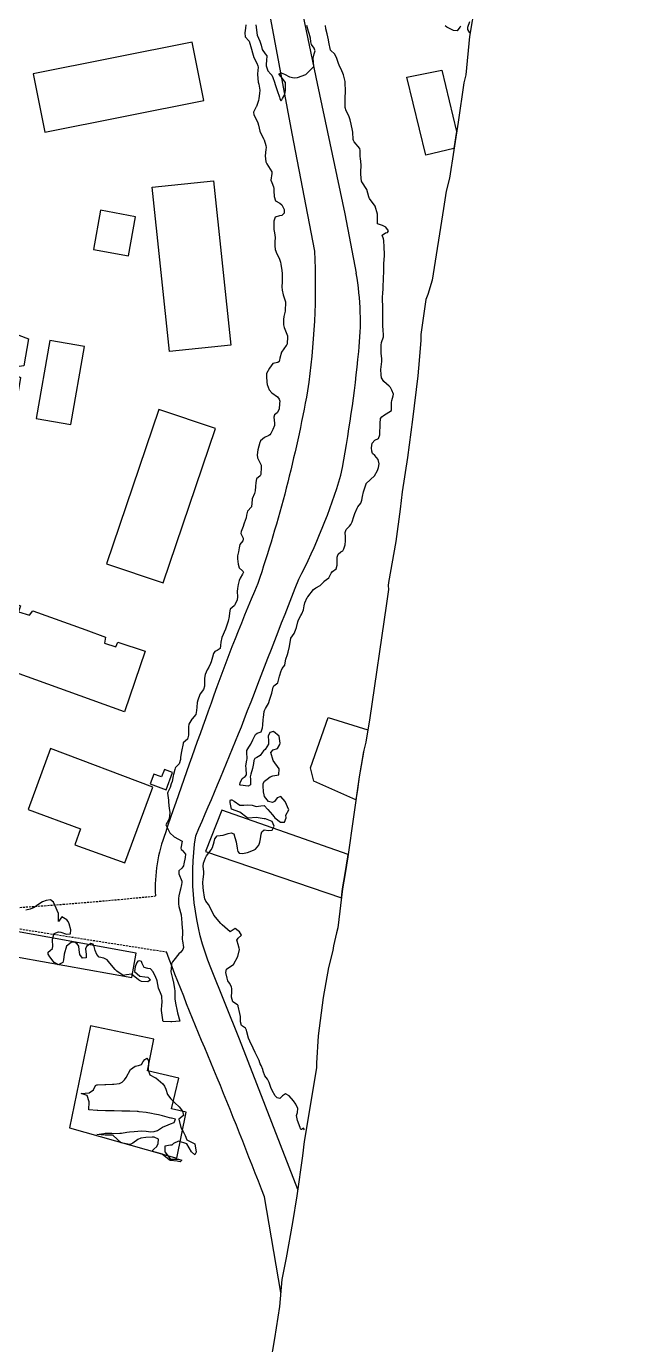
# Model space of a CAD drawing. Header units: metres. Extents: x 292545 to 299085, y 7450245 to 7463078.
# Drawn here: x 296273.4 to 296422.9, y 7457004.8 to 7457327.4 of the extents above; entities that cross this region are included whole.
import ezdxf

# ---------------------------------------------------------------- set-up
doc = ezdxf.new("R2010")
doc.units = ezdxf.units.M
doc.linetypes.add('DASHED', pattern=[0.75, 0.5, -0.25])
for name, color, linetype in [('Area', 45, 'Continuous'), ('Curvas de Nivel 1m', 11, 'Continuous'), ('Edificações', 30, 'Continuous'), ('Vias Primárias', 230, 'Continuous'), ('Vias Secundárias', 230, 'DASHED')]:
    doc.layers.add(name, color=color, linetype=linetype)

msp = doc.modelspace()

# ---------------------------------------------------------------- linework, layer by layer
at = {"layer": 'Area'}
msp.add_polyline3d([(296383.17, 7457333.02, 670.06), (296381.79, 7457324.89, 669.22), (296380.88, 7457315.5, 672.18), (296380.36, 7457313.59, 672.18), (296378.99, 7457303.95, 671.92), (296376.86, 7457290.23, 668.21), (296376.03, 7457287.03, 668.14), (296375.4, 7457282.84, 668.12), (296372.64, 7457265.27, 668.1), (296371.57, 7457261.79, 668.18), (296371.13, 7457260.52, 668.24), (296369.89, 7457251.97, 668.18), (296369.85, 7457250.62, 668.23), (296369.49, 7457245.63, 668.26), (296369.17, 7457241.86, 668.23), (296367.84, 7457231.18, 668.14), (296366.61, 7457221.91, 668.21), (296365.3, 7457213.49, 668.22), (296364.85, 7457209.21, 668.27), (296363.76, 7457201.31, 668.28), (296361.95, 7457191.32, 668.33), (296361.9, 7457190.58, 668.28), (296361.95, 7457189.57, 668.29), (296361.45, 7457186.12, 668.33), (296357.27, 7457157.64, 668.36), (296356.87, 7457155.23, 692.43), (296356.4, 7457152.25, 693.34), (296355.94, 7457150.3, 693.93), (296355.87, 7457149.94, 694.24), (296354.8, 7457143.72, 692.99), (296351.99, 7457124.2, 671.09), (296351.37, 7457120.1, 670.83), (296350.73, 7457116.35, 670.55), (296349.54, 7457106.76, 668.3), (296349.23, 7457105.53, 668.48), (296348.5, 7457102.4, 668.33), (296348.36, 7457101.28, 668.22), (296347.31, 7457097.07, 668.42), (296345.98, 7457089.72, 668.26), (296345.48, 7457086.01, 668.33), (296344.77, 7457080.37, 668.35), (296344.35, 7457073.63, 674.64), (296344.35, 7457072.62, 675.08), (296343.55, 7457067.63, 668.79), (296341.36, 7457054.49, 667.92), (296340.91, 7457051.03, 667.83), (296339.53, 7457041.24, 667.63), (296338.44, 7457034.7, 667.53), (296336.92, 7457026, 667.5), (296335.85, 7457020.72, 667.47), (296335.32, 7457014.13, 675.11), (296334.1, 7457006.28, 673.92), (296332.98, 7457000.13, 678.49)], dxfattribs=at)
at = {"layer": 'Curvas de Nivel 1m', "flags": 128}
for points, elevation in [([(296381.84, 7457325.81), (296381.35, 7457326.65), (296381.33, 7457327.15), (296381.87, 7457328.54)], 669), ([(296327.03, 7457327.79), (296327.01, 7457326.96), (296326.78, 7457325.8), (296326.89, 7457324.86), (296327.8, 7457323.83), (296327.84, 7457323.78), (296327.85, 7457323.73), (296328.42, 7457321.77), (296328.66, 7457320.89), (296328.99, 7457319.77), (296329.74, 7457318.38), (296330.03, 7457317.76), (296330.07, 7457317.41), (296329.91, 7457315.76), (296329.9, 7457315.57), (296330.11, 7457313.76), (296330.23, 7457313.21), (296330.48, 7457311.75), (296330.43, 7457310.97), (296330.27, 7457309.75), (296330.15, 7457309.24), (296329.64, 7457307.76), (296329.63, 7457307.74), (296329.61, 7457307.68), (296328.95, 7457306.42), (296329.01, 7457305.77), (296329.58, 7457304.68), (296329.98, 7457303.76), (296330.13, 7457303.18), (296330.52, 7457301.75), (296331.41, 7457299.86), (296331.47, 7457299.74), (296331.52, 7457299.62), (296331.97, 7457298.2), (296332.03, 7457297.73), (296331.99, 7457297.24), (296331.82, 7457295.73), (296331.98, 7457294.25), (296332.19, 7457293.73), (296333.42, 7457291.77), (296333.45, 7457291.71), (296333.42, 7457291.4), (296333.2, 7457289.72), (296333.4, 7457289.15), (296333.81, 7457288.13), (296333.88, 7457287.71), (296333.92, 7457287.16), (296333.99, 7457285.71), (296334.34, 7457284.7), (296335.34, 7457284.11), (296335.84, 7457283.68), (296336.42, 7457282.59), (296336.45, 7457281.68), (296335.88, 7457281.11), (296335.3, 7457280.99), (296334.27, 7457280.73), (296333.92, 7457279.71), (296333.88, 7457278.33), (296333.93, 7457277.71), (296334.09, 7457276.86), (296334.2, 7457275.71), (296334.19, 7457274.67), (296334.19, 7457273.71), (296334.27, 7457272.77), (296334.67, 7457271.7), (296335.18, 7457270.69), (296335.53, 7457269.69), (296335.64, 7457269.2), (296335.85, 7457267.68), (296335.93, 7457266.88), (296335.98, 7457265.68), (296335.91, 7457264.88), (296335.86, 7457263.68), (296335.93, 7457262.84), (296336.15, 7457261.68), (296336.74, 7457259.98), (296336.8, 7457259.67), (296336.72, 7457257.98), (296336.66, 7457257.67), (296336.33, 7457256.36), (296336.25, 7457255.68), (296336.29, 7457254.38), (296336.43, 7457253.68), (296336.96, 7457252.49), (296337.22, 7457251.67), (296337.25, 7457251.37), (296337.16, 7457249.67), (296337.11, 7457249.48), (296336.92, 7457249.25), (296335.82, 7457247.69), (296335.34, 7457246.15), (296335.3, 7457245.69), (296335.2, 7457245.37), (296334.87, 7457245.11), (296333.68, 7457244.9), (296332.85, 7457243.72), (296332.15, 7457242.41), (296332.09, 7457241.73), (296332.21, 7457240.33), (296332.3, 7457239.73), (296332.79, 7457238.45), (296333.44, 7457237.71), (296334.77, 7457236.73), (296335.25, 7457236.17), (296335.34, 7457235.69), (296335.33, 7457235.11), (296335.21, 7457233.69), (296334.72, 7457232.8), (296334.1, 7457232.33), (296333.91, 7457231.71), (296334.08, 7457230.32), (296334.03, 7457229.71), (296333.65, 7457228.74), (296333.15, 7457227.72), (296332.95, 7457227.43), (296332.66, 7457227.24), (296331.59, 7457226.79), (296330.64, 7457225.92), (296330.53, 7457225.74), (296330.47, 7457225.57), (296330.02, 7457223.75), (296329.79, 7457222.57), (296329.9, 7457221.76), (296330.58, 7457220.48), (296330.81, 7457219.98), (296330.81, 7457219.75), (296330.79, 7457219.52), (296330.69, 7457217.75), (296330.54, 7457217.41), (296329.68, 7457216.62), (296329.5, 7457215.76), (296329.46, 7457214.82), (296329.34, 7457213.76), (296329.18, 7457213.08), (296328.64, 7457211.77), (296328.61, 7457211.63), (296328.45, 7457209.77), (296327.49, 7457208.73), (296327.26, 7457207.78), (296327.12, 7457207.08), (296326.66, 7457205.79), (296326.59, 7457205.59), (296326.39, 7457204.96), (296325.92, 7457203.8), (296325.83, 7457203.25), (296326.37, 7457202.16), (296326.44, 7457201.79), (296326.44, 7457201.71), (296326.36, 7457201.52), (296325.56, 7457200.58), (296325.46, 7457199.8), (296325.3, 7457198.78), (296325.05, 7457197.81), (296325.02, 7457197.1), (296325.15, 7457195.81), (296325.39, 7457194.92), (296326.27, 7457194.12), (296326.43, 7457193.96), (296326.45, 7457193.8), (296326.26, 7457193.3), (296325.67, 7457192.39), (296325.45, 7457191.81), (296325.19, 7457190.84), (296325.01, 7457189.81), (296324.96, 7457189.06), (296324.99, 7457187.81), (296324.92, 7457187.08), (296324.39, 7457185.82), (296324.3, 7457185.69), (296324.17, 7457185.6), (296323.24, 7457184.74), (296323.03, 7457183.83), (296322.96, 7457183), (296322.71, 7457181.83), (296322.59, 7457181.36), (296322.09, 7457179.84), (296321.2, 7457177.85), (296320.92, 7457176.72), (296320.89, 7457175.86), (296320.74, 7457175.16), (296320.04, 7457174.69), (296319.47, 7457174.43), (296319.17, 7457173.88), (296318.89, 7457173), (296318.58, 7457171.88), (296318.45, 7457171.43), (296317.99, 7457170.56), (296317.59, 7457169.9), (296317.07, 7457168.8), (296316.92, 7457167.91), (296316.94, 7457166.9), (296316.93, 7457165.91), (296316.74, 7457165.09), (296315.9, 7457164.02), (296315.85, 7457163.97), (296315.82, 7457163.92), (296315.3, 7457162.52), (296315.17, 7457161.93), (296315.04, 7457160.76), (296315.01, 7457159.93), (296314.8, 7457158.98), (296313.95, 7457157.94), (296313.89, 7457157.88), (296313.83, 7457157.81), (296313.14, 7457156.63), (296313.01, 7457155.95), (296313.02, 7457154.73), (296313.03, 7457153.95), (296312.79, 7457152.94), (296311.76, 7457152.03), (296311.72, 7457152.01), (296311.71, 7457151.96), (296311.7, 7457151.9), (296311.28, 7457149.97), (296311.11, 7457148.59), (296311.06, 7457147.98), (296310.74, 7457146.94), (296309.88, 7457145.99), (296309.8, 7457145.88), (296309.69, 7457145.56), (296309.37, 7457144.3), (296309.31, 7457143.99), (296309.02, 7457142.63), (296308.81, 7457142), (296308.52, 7457141.12), (296307.94, 7457140.01), (296307.89, 7457139.74), (296308.11, 7457138), (296308.1, 7457137.5), (296308.28, 7457136), (296308.44, 7457135.12), (296308.42, 7457134), (296308.22, 7457133.33), (296307.52, 7457132.01), (296308.45, 7457130), (296309.49, 7457129.04), (296311.48, 7457127.97), (296311.17, 7457126.26), (296311.22, 7457125.97), (296311.45, 7457125.76), (296312.33, 7457124.85), (296312.2, 7457123.96), (296311.87, 7457122.42), (296311.79, 7457121.96), (296311.68, 7457121.7), (296311.4, 7457121.41), (296310.67, 7457120.71), (296310.65, 7457119.98), (296311.37, 7457118.2), (296311.43, 7457118.04), (296311.44, 7457117.97), (296311.44, 7457117.89), (296311.35, 7457117.42), (296311.06, 7457116.25), (296310.97, 7457115.97), (296310.65, 7457114.64), (296310.58, 7457113.98), (296310.58, 7457112.7), (296310.67, 7457111.98), (296311.26, 7457109.97), (296311.4, 7457107.97), (296311.42, 7457107.79), (296311.6, 7457105.97), (296311.58, 7457105.61), (296311.48, 7457103.97), (296311.53, 7457103.63), (296311.82, 7457101.96), (296311.67, 7457101.46), (296311.16, 7457100.81), (296310.69, 7457100.43), (296310.37, 7457099.98), (296309.81, 7457099.31), (296309.13, 7457098.47), (296308.91, 7457097.99), (296308.85, 7457097.72), (296308.75, 7457096), (296309.08, 7457094.42), (296309.22, 7457093.99), (296309.25, 7457093.81), (296309.62, 7457091.98), (296309.71, 7457091.32), (296309.66, 7457089.98), (296309.69, 7457089.32), (296309.94, 7457087.98), (296310.16, 7457086.8), (296310.33, 7457085.98), (296310.95, 7457083.97), (296308.95, 7457083.78), (296308.73, 7457083.77), (296306.95, 7457083.89), (296306.78, 7457084.02), (296306.73, 7457084.25), (296306.5, 7457086.02), (296306.46, 7457086.55), (296306.54, 7457088.02), (296306.57, 7457088.47), (296306.47, 7457090.03), (296306.19, 7457090.88), (296305.73, 7457092.03), (296305.33, 7457093.78), (296305.28, 7457094.04), (296305.08, 7457094.61), (296304.35, 7457096.05), (296303.77, 7457096.72), (296303.11, 7457096.85), (296302.16, 7457097.12), (296301.72, 7457098.08), (296301.57, 7457098.52), (296301.13, 7457098.73), (296300.61, 7457098.61), (296300.32, 7457098.1), (296299.99, 7457097.23), (296299.8, 7457096.1), (296301.09, 7457094.97), (296302.34, 7457094.83), (296303.08, 7457094.72), (296303.74, 7457094.06), (296303.07, 7457093.55), (296301.51, 7457093.64), (296301.07, 7457093.86), (296300.82, 7457094.09), (296299.09, 7457095.48), (296297.9, 7457095.32), (296297.09, 7457095.09), (296295.54, 7457096.16), (296295.11, 7457096.62), (296293.77, 7457098.17), (296293.13, 7457098.97), (296292.3, 7457099.36), (296291.14, 7457099.61), (296290.58, 7457100.22), (296290.16, 7457101.22), (296289.93, 7457102.22), (296289.71, 7457102.75), (296289.18, 7457102.94), (296288.05, 7457102.24), (296287.8, 7457101.61), (296287.98, 7457100.24), (296287.97, 7457099.41), (296287.14, 7457099.38), (296286.45, 7457100.26), (296286.32, 7457101.42), (296286.2, 7457102.26), (296285.78, 7457102.87), (296285.18, 7457103.25), (296284.31, 7457103.16), (296283.17, 7457102.3), (296282.61, 7457100.31), (296282.49, 7457098.96), (296282.26, 7457098.31), (296281.12, 7457097.73), (296280.15, 7457098.34), (296279.14, 7457099.66), (296278.72, 7457100.35), (296278.69, 7457100.82), (296279.16, 7457101.23), (296279.75, 7457101.76), (296279.86, 7457102.34), (296279.8, 7457103.74), (296279.82, 7457104.34), (296280.13, 7457105.42), (296281.22, 7457105.83), (296281.83, 7457105.7), (296283.21, 7457105.26), (296284.16, 7457105.34), (296284.26, 7457106.29), (296283.81, 7457107.73), (296283.57, 7457108.3), (296283.25, 7457108.72), (296282.06, 7457109.51), (296281.24, 7457108.32), (296281.26, 7457110.32), (296280.35, 7457112.33), (296280.03, 7457113.07), (296279.31, 7457113.62), (296278.19, 7457113.48), (296277.3, 7457113.12), (296276.21, 7457112.39), (296275.29, 7457111.76), (296274.33, 7457111.36), (296273.28, 7457111.07)], 668), ([(296341.39, 7457057.36), (296341.2, 7457057.8), (296340.64, 7457057.45), (296340.49, 7457057.47), (296340.43, 7457057.62), (296340.33, 7457057.95), (296339.69, 7457059.63), (296339.47, 7457060.85), (296339.68, 7457061.63), (296339.79, 7457062.55), (296339.32, 7457063.63), (296338.72, 7457064.44), (296337.69, 7457065.65), (296336.75, 7457066.16), (296336, 7457065.67), (296335.35, 7457065.06), (296334.74, 7457065.2), (296334.23, 7457065.7), (296333.48, 7457066.97), (296333.18, 7457067.71), (296332.78, 7457068.97), (296332.33, 7457069.72), (296331.68, 7457070.6), (296331.29, 7457071.73), (296331.21, 7457072.13), (296330.83, 7457073.09), (296330.59, 7457073.49), (296330.5, 7457073.73), (296330.29, 7457074.29), (296329.56, 7457075.75), (296329.36, 7457076.25), (296328.88, 7457077.36), (296328.65, 7457077.76), (296328.33, 7457078.33), (296327.68, 7457079.77), (296327.33, 7457081.37), (296327.24, 7457081.78), (296326.94, 7457082.21), (296326.03, 7457082.88), (296325.73, 7457083.8), (296325.72, 7457085.05), (296325.58, 7457085.79), (296325.2, 7457087.6), (296325.15, 7457087.8), (296325, 7457087.97), (296323.88, 7457088.69), (296323.58, 7457089.82), (296323.62, 7457091.24), (296323.65, 7457091.82), (296323.59, 7457092.35), (296323.07, 7457093.21), (296322.67, 7457093.83), (296322.47, 7457094.44), (296322.2, 7457095.84), (296322.3, 7457096.65), (296323.12, 7457097.26), (296324.02, 7457097.82), (296325.14, 7457099.8), (296325.5, 7457101.46), (296325.43, 7457101.8), (296325.18, 7457102.73), (296324.92, 7457103.54), (296324.87, 7457103.8), (296325.2, 7457104.23), (296325.99, 7457105.01), (296325.47, 7457105.8), (296325.22, 7457106.06), (296324.43, 7457106.61), (296323.21, 7457105.83), (296321.24, 7457107.56), (296320.95, 7457107.85), (296319.26, 7457109.87), (296318.26, 7457111.89), (296317.89, 7457112.48), (296317.31, 7457113.33), (296317.05, 7457113.9), (296316.97, 7457114.25), (296316.72, 7457115.91), (296316.6, 7457116.65), (296316.52, 7457117.91), (296316.6, 7457118.68), (296316.82, 7457119.91), (296316.81, 7457120.48), (296316.65, 7457121.91), (296316.73, 7457122.59), (296317.19, 7457123.9), (296317.27, 7457124.07), (296317.44, 7457124.39), (296318.55, 7457125.88), (296318.9, 7457126.44), (296319.34, 7457127.87), (296319.49, 7457128.58), (296320.08, 7457129.29), (296321.5, 7457129.49), (296322.76, 7457129.83), (296323.5, 7457130.02), (296324.11, 7457129.81), (296324.39, 7457128.92), (296324.7, 7457127.81), (296324.97, 7457126.29), (296325, 7457125.81), (296325.08, 7457125.44), (296325.45, 7457125.09), (296326.23, 7457125.01), (296327.45, 7457125.2), (296328.94, 7457125.76), (296329.29, 7457125.92), (296329.46, 7457126.02), (296330.24, 7457126.98), (296330.48, 7457127.74), (296330.63, 7457128.6), (296330.78, 7457129.74), (296330.95, 7457130.3), (296331.51, 7457130.8), (296332.59, 7457130.64), (296333.51, 7457130.7), (296333.95, 7457131.7), (296333.54, 7457132.8), (296331.86, 7457133.42), (296331.55, 7457133.43), (296329.55, 7457133.75), (296327.73, 7457133.6), (296327.55, 7457133.62), (296327.28, 7457133.78), (296325.57, 7457135.09), (296323.57, 7457135.82), (296323.21, 7457137.45), (296323.22, 7457137.83), (296323.34, 7457138.09), (296323.6, 7457138.14), (296324.22, 7457137.81), (296325.58, 7457136.78), (296326.58, 7457136.79), (296327.58, 7457136.92), (296328.59, 7457136.77), (296329.58, 7457136.47), (296330.71, 7457136.61), (296331.58, 7457136.71), (296332.44, 7457135.72), (296333.56, 7457134.44), (296333.89, 7457134.04), (296334.12, 7457133.7), (296335.54, 7457132.61), (296336.54, 7457132.67), (296336.9, 7457133.67), (296336.86, 7457134.37), (296337.57, 7457135.66), (296336.67, 7457137.67), (296335.61, 7457138.95), (296334.71, 7457138.59), (296334.08, 7457137.7), (296333.59, 7457137.49), (296332.62, 7457137.72), (296331.61, 7457138.96), (296331.43, 7457139.73), (296331.42, 7457139.94), (296331.29, 7457141.73), (296331.29, 7457142.1), (296331.66, 7457142.7), (296332.24, 7457143.15), (296333.01, 7457143.71), (296333.68, 7457143.95), (296335.11, 7457144.26), (296335.19, 7457145.69), (296333.71, 7457147.7), (296333.14, 7457149.71), (296333.75, 7457150.31), (296334.8, 7457150.64), (296335.37, 7457151.68), (296335.44, 7457152.01), (296335.2, 7457153.69), (296333.8, 7457154.8), (296332.96, 7457154.55), (296332.54, 7457153.72), (296332.58, 7457152.53), (296332.57, 7457151.72), (296331.75, 7457150.44), (296331.4, 7457150.08), (296331.14, 7457149.74), (296330.54, 7457148.94), (296329.72, 7457148.49), (296329.27, 7457148.2), (296329.02, 7457147.76), (296328.96, 7457147.02), (296328.71, 7457145.76), (296328.28, 7457144.37), (296328.1, 7457143.77), (296328.16, 7457143.28), (296328.22, 7457141.77), (296327.64, 7457141.49), (296325.75, 7457141.69), (296325.64, 7457141.72), (296325.58, 7457141.8), (296325.57, 7457141.87), (296325.65, 7457142.24), (296326.18, 7457143.29), (296326.9, 7457143.79), (296327.21, 7457144.25), (296327.13, 7457145.79), (296327.09, 7457146.39), (296327.34, 7457147.78), (296327.37, 7457148.13), (296327.28, 7457149.78), (296327.32, 7457150.21), (296327.76, 7457151), (296328.3, 7457151.77), (296328.8, 7457152.79), (296329.3, 7457153.76), (296329.45, 7457154.09), (296329.79, 7457154.43), (296330.81, 7457154.73), (296331.11, 7457155.74), (296331.2, 7457156.35), (296331.32, 7457157.74), (296331.36, 7457158.22), (296331.56, 7457159.73), (296331.61, 7457159.98), (296331.87, 7457160.47), (296332.63, 7457161.72), (296332.92, 7457162.74), (296333.24, 7457163.71), (296333.4, 7457164.22), (296333.75, 7457165.7), (296333.94, 7457166.02), (296334.88, 7457166.76), (296335.12, 7457167.69), (296335.28, 7457168.37), (296335.73, 7457169.68), (296335.79, 7457169.87), (296335.98, 7457170.27), (296336.57, 7457171.1), (296336.7, 7457171.67), (296336.86, 7457172.52), (296337.27, 7457173.66), (296337.45, 7457174.24), (296337.76, 7457175.65), (296338.07, 7457177.65), (296338.9, 7457178.83), (296339.2, 7457179.64), (296339.42, 7457180.32), (296339.8, 7457181.63), (296339.87, 7457181.89), (296340.13, 7457182.49), (296340.54, 7457183.23), (296340.73, 7457183.62), (296341.14, 7457184.63), (296341.3, 7457185.62), (296341.45, 7457186.34), (296342.08, 7457187.61), (296342.12, 7457187.68), (296342.19, 7457187.77), (296343.6, 7457189.59), (296344.22, 7457190.02), (296345.27, 7457190.52), (296346.18, 7457191.56), (296346.2, 7457191.59), (296346.23, 7457191.61), (296347.35, 7457192.44), (296347.9, 7457193.54), (296348.27, 7457193.99), (296349.16, 7457194.63), (296349.37, 7457195.52), (296349.37, 7457196.44), (296349.42, 7457197.52), (296349.63, 7457198.21), (296350.33, 7457198.8), (296350.78, 7457199.05), (296351.05, 7457199.5), (296351.35, 7457200.5), (296351.45, 7457201.5), (296351.4, 7457202.47), (296351.39, 7457203.5), (296351.62, 7457204.26), (296352.4, 7457205.1), (296352.77, 7457205.48), (296353.1, 7457206.17), (296353.5, 7457207.47), (296353.75, 7457208.15), (296354.26, 7457209.46), (296354.46, 7457209.79), (296355.21, 7457210.71), (296355.4, 7457211.45), (296355.59, 7457212.35), (296355.85, 7457213.45), (296355.99, 7457213.97), (296356.47, 7457215.44), (296356.48, 7457215.48), (296356.52, 7457215.53), (296358.54, 7457217.41), (296359.3, 7457218.66), (296359.54, 7457219.4), (296359.65, 7457220.33), (296359.44, 7457221.4), (296358.6, 7457222.33), (296358.07, 7457222.88), (296357.86, 7457223.42), (296357.82, 7457224.23), (296357.99, 7457225.42), (296358.65, 7457226.1), (296359.54, 7457226.51), (296359.84, 7457227.4), (296359.84, 7457228.24), (296359.89, 7457229.4), (296359.88, 7457230.22), (296360.03, 7457231.4), (296360.3, 7457231.81), (296360.72, 7457232.14), (296362.73, 7457233.36), (296362.7, 7457235.36), (296362.77, 7457235.82), (296363.14, 7457236.99), (296363.15, 7457237.36), (296362.79, 7457238.32), (296362.48, 7457239.05), (296362.15, 7457239.37), (296360.82, 7457240.45), (296360.27, 7457241.4), (296360.13, 7457242.1), (296360.11, 7457243.4), (296360.16, 7457244.1), (296360.31, 7457245.4), (296360.3, 7457245.99), (296360.17, 7457247.4), (296360.17, 7457248.14), (296360.19, 7457249.4), (296360.27, 7457250.06), (296360.73, 7457251.39), (296360.75, 7457251.59), (296360.62, 7457253.39), (296360.6, 7457253.77), (296360.58, 7457255.39), (296360.58, 7457255.81), (296360.59, 7457257.39), (296360.6, 7457257.83), (296360.54, 7457259.4), (296360.48, 7457259.97), (296360.53, 7457261.4), (296360.6, 7457261.88), (296360.63, 7457263.39), (296360.63, 7457263.87), (296360.74, 7457265.39), (296360.77, 7457265.74), (296360.81, 7457267.38), (296360.83, 7457269.05), (296360.85, 7457269.38), (296360.99, 7457271.2), (296360.98, 7457271.38), (296360.95, 7457271.63), (296360.86, 7457273.39), (296360.82, 7457274.98), (296360.71, 7457275.39), (296360.39, 7457276.25), (296361.26, 7457276.88), (296361.68, 7457276.95), (296361.94, 7457277.37), (296361.27, 7457278.28), (296360.51, 7457278.63), (296359.28, 7457279.06), (296359.23, 7457279.41), (296359.23, 7457279.47), (296359.3, 7457281.41), (296358.71, 7457283.42), (296357.35, 7457285.26), (296357.23, 7457285.43), (296357.15, 7457285.64), (296356.65, 7457287.44), (296355.4, 7457289.3), (296355.35, 7457289.39), (296355.33, 7457289.45), (296355.19, 7457291.22), (296355.18, 7457291.45), (296355.18, 7457291.7), (296355.25, 7457293.45), (296355.1, 7457295.09), (296355.04, 7457295.46), (296355.06, 7457297.03), (296354.92, 7457297.46), (296353.52, 7457299.11), (296353.37, 7457299.48), (296353.35, 7457299.66), (296353.21, 7457301.48), (296353.17, 7457301.87), (296352.86, 7457303.49), (296352.59, 7457304.48), (296352.24, 7457305.49), (296351.6, 7457306.69), (296351.36, 7457307.5), (296351.33, 7457307.79), (296351.32, 7457309.5), (296351.32, 7457309.82), (296351.45, 7457311.5), (296351.45, 7457311.72), (296351.35, 7457313.5), (296351.33, 7457313.87), (296350.98, 7457315.51), (296350.34, 7457316.9), (296350.03, 7457317.52), (296349.74, 7457318.28), (296349.34, 7457319.53), (296348.83, 7457320.59), (296347.78, 7457321.55), (296347.37, 7457323.55), (296347.26, 7457324.1), (296346.95, 7457325.56), (296346.65, 7457326.75), (296346.55, 7457327.56)], 668), ([(296329.54, 7457327.76), (296329.74, 7457325.85), (296329.75, 7457325.76), (296329.83, 7457325.26), (296330.48, 7457323.75), (296330.78, 7457322.76), (296331.02, 7457321.75), (296331.77, 7457320.67), (296332.23, 7457320.2), (296332.17, 7457319.73), (296332.08, 7457319.41), (296332.04, 7457317.74), (296332.48, 7457316.49), (296333.21, 7457315.72), (296333.44, 7457315.44), (296333.7, 7457314.84), (296334.1, 7457313.71), (296334.26, 7457313.13), (296334.73, 7457311.7), (296335.3, 7457310.04), (296335.39, 7457309.69), (296335.63, 7457309.12), (296335.89, 7457309.44), (296336.04, 7457309.69), (296336.63, 7457310.7), (296336.74, 7457311.68), (296336.8, 7457312.56), (296336.74, 7457313.68), (296335.71, 7457315.04), (296335.13, 7457315.7), (296335.44, 7457315.97), (296335.72, 7457316), (296336.5, 7457315.68), (296337.71, 7457315.03), (296338.87, 7457314.82), (296339.71, 7457314.89), (296341.71, 7457315.62), (296343.73, 7457317.59), (296343.55, 7457319.59), (296343.77, 7457320.63), (296343.98, 7457321.38), (296343.96, 7457321.59), (296343.79, 7457322.04), (296343.16, 7457322.96), (296342.96, 7457323.6), (296342.89, 7457324.53), (296342.59, 7457325.61), (296342.35, 7457326.13), (296342.01, 7457327.62)], 667), ([(296379.62, 7457327.4), (296379.41, 7457327.17), (296378.72, 7457326.31), (296377.85, 7457326.4), (296376.26, 7457327.21), (296375.86, 7457327.48)], 669)]:
    msp.add_lwpolyline(points, dxfattribs=dict(at, elevation=elevation))
at = {"layer": 'Curvas de Nivel 1m', "elevation": 668, "flags": 128}
msp.add_lwpolyline([(296303.18, 7457074.4), (296303.22, 7457074.06), (296303.22, 7457073.68), (296303.16, 7457072.06), (296303.59, 7457070.84), (296304.79, 7457070.2), (296305.08, 7457070.04), (296306.77, 7457068.6), (296307.2, 7457068.02), (296307.5, 7457067.27), (296307.89, 7457066.01), (296308.73, 7457064.92), (296309.22, 7457064.48), (296309.69, 7457063.99), (296310.71, 7457063.02), (296311.57, 7457061.96), (296311.81, 7457060.83), (296310.67, 7457059.97), (296311.18, 7457057.96), (296311.83, 7457056.76), (296312.21, 7457055.95), (296312.61, 7457054.87), (296314.6, 7457053.93), (296314.91, 7457051.92), (296314.57, 7457051.26), (296313.78, 7457051.94), (296312.6, 7457053.95), (296310.61, 7457054.59), (296309.37, 7457053.99), (296308.97, 7457053.62), (296308.6, 7457053.57), (296307.27, 7457053.34), (296307.23, 7457052.01), (296308.56, 7457050.22), (296308.7, 7457050.15), (296310.56, 7457050.18), (296311.37, 7457049.96), (296310.97, 7457049.54), (296310.55, 7457049.6), (296310.24, 7457049.66), (296308.55, 7457049.89), (296308.27, 7457050), (296306.57, 7457051.37), (296306.13, 7457051.59), (296304.57, 7457051.96), (296304.39, 7457052.05), (296304.29, 7457052.34), (296304.58, 7457052.62), (296305.32, 7457053.31), (296305.65, 7457054.03), (296305.66, 7457055.08), (296304.62, 7457055.58), (296304.14, 7457055.57), (296302.62, 7457055.46), (296301.38, 7457055.32), (296300.61, 7457054.99), (296299.42, 7457054.11), (296298.9, 7457053.82), (296298.6, 7457053.75), (296296.6, 7457054.14), (296294.62, 7457055.96), (296294.48, 7457056.02), (296292.62, 7457056.09), (296290.62, 7457056.21), (296292.34, 7457056.48), (296292.63, 7457056.5), (296294.3, 7457056.5), (296294.63, 7457056.49), (296296.27, 7457056.5), (296296.63, 7457056.54), (296297.97, 7457056.79), (296298.63, 7457056.87), (296299.78, 7457056.96), (296300.64, 7457057.03), (296301.64, 7457057.08), (296302.64, 7457057), (296303.8, 7457056.89), (296304.64, 7457056.94), (296305.47, 7457057.2), (296306.64, 7457058.02), (296308.07, 7457058.59), (296308.66, 7457058.83), (296309.49, 7457059.15), (296309.87, 7457059.98), (296308.89, 7457060.21), (296308.68, 7457060.24), (296308.37, 7457060.31), (296306.68, 7457060.77), (296305.72, 7457061), (296304.68, 7457061.21), (296303.99, 7457061.35), (296302.69, 7457061.57), (296300.98, 7457061.8), (296300.69, 7457061.84), (296300.46, 7457061.86), (296298.69, 7457061.9), (296296.89, 7457061.94), (296296.69, 7457061.94), (296294.87, 7457061.98), (296294.69, 7457061.98), (296294.52, 7457061.99), (296292.69, 7457062.02), (296290.85, 7457062.05), (296290.69, 7457062.06), (296288.69, 7457062.23), (296288.72, 7457064.23), (296288.24, 7457065.74), (296286.74, 7457066.26), (296288.74, 7457066.43), (296289.82, 7457067.15), (296290.32, 7457068.21), (296290.6, 7457068.37), (296290.77, 7457068.4), (296292.53, 7457068.43), (296292.77, 7457068.44), (296294.44, 7457068.5), (296294.77, 7457068.51), (296296.19, 7457068.73), (296296.78, 7457069.01), (296297.37, 7457069.55), (296297.79, 7457070.13), (296298.81, 7457072.11), (296299.99, 7457072.93), (296300.83, 7457073.09), (296301.53, 7457073.38), (296301.91, 7457074.08), (296302.33, 7457074.59), (296302.85, 7457074.93)], close=True, dxfattribs=at)
at = {"layer": 'Edificações'}
for points in [[(296313.93, 7457323.51), (296275.06, 7457315.78), (296277.9, 7457301.51), (296316.76, 7457309.24)], [(296319.16, 7457289.58), (296323.37, 7457249.36), (296308.37, 7457247.79), (296304.16, 7457288.01)], [(296291.47, 7457282.39), (296289.79, 7457272.81), (296298.36, 7457271.2), (296300.03, 7457280.78)], [(296271.52, 7457251.78), (296273.89, 7457250.9), (296272.77, 7457244.35), (296271.07, 7457244.05), (296270.61, 7457242.07), (296271.96, 7457241.49), (296269.66, 7457227.51), (296268.87, 7457222.47), (296267.16, 7457222.26), (296266.94, 7457219.93), (296267.98, 7457219.61), (296267.13, 7457213.31), (296265.74, 7457212.51), (296252.24, 7457214.55), (296258.95, 7457253.77)], [(296279.12, 7457250.51), (296275.78, 7457231.41), (296284.27, 7457229.93), (296287.61, 7457249.02)], [(296305.78, 7457233.64), (296292.99, 7457195.9), (296306.85, 7457191.19), (296319.65, 7457228.94)], [(296264.44, 7457186.1), (296266.2, 7457187.67), (296271.94, 7457185.58), (296271.48, 7457184.09), (296274.16, 7457183.26), (296274.94, 7457184.33), (296287.92, 7457179.67), (296292.72, 7457177.95), (296292.45, 7457176.47), (296295.27, 7457175.53), (296295.77, 7457176.67), (296302.44, 7457174.46), (296297.36, 7457159.61), (296259.76, 7457173.17)], [(296304.28, 7457141.21), (296279.31, 7457150.66), (296273.78, 7457135.76), (296286.64, 7457130.98), (296285.2, 7457127.11), (296297.42, 7457122.66)], [(296306.19, 7457143.84), (296304.57, 7457144.39), (296303.63, 7457142.01), (296307.6, 7457140.58), (296309.11, 7457144.8), (296307.13, 7457145.57), (296306.42, 7457143.74)], [(296267.35, 7457106.52), (296266.27, 7457100.54), (296299.16, 7457094.63), (296300.23, 7457100.61)], [(296289.09, 7457082.77), (296283.89, 7457057.82), (296310.21, 7457050.42), (296312.49, 7457061.65), (296308.91, 7457062.47), (296310.64, 7457070.03), (296303.02, 7457071.79), (296304.57, 7457079.52)]]:
    msp.add_lwpolyline(points, close=True, dxfattribs=at)
for points, elevation in [([(296377.98, 7457297.46), (296371.11, 7457295.87), (296366.47, 7457314.95), (296375, 7457316.7), (296378.63, 7457301.64)], 670.17), ([(296353.99, 7457138.11), (296343.72, 7457142.71), (296342.87, 7457145.91), (296347.2, 7457158.22), (296356.87, 7457155.23), (296356.64, 7457153.74), (296356.4, 7457152.25), (296356.17, 7457151.27), (296355.94, 7457150.3), (296355.28, 7457146.51), (296354.8, 7457143.72), (296354.35, 7457140.62)], 686.7), ([(296352.06, 7457124.74), (296321.22, 7457135.56), (296317.22, 7457125.47), (296350.46, 7457114.16), (296350.73, 7457116.35), (296351.05, 7457118.23), (296351.37, 7457120.1), (296351.68, 7457122.15), (296351.99, 7457124.2)], 671.69)]:
    msp.add_lwpolyline(points, close=True, dxfattribs=dict(at, elevation=elevation))
at = {"layer": 'Vias Primárias'}
for points, elevation in [([(296422.9, 7457574.22), (296421.53, 7457593.99), (296417.25, 7457631.18), (296414.77, 7457647.79, 0.111509), (296408.52, 7457657.63, 0.375818), (296376.45, 7457656.36, 0.143379), (296370.42, 7457644.71), (296351.47, 7457597.64), (296340.69, 7457568.18), (296327.96, 7457535.29, 0.055904), (296323.55, 7457505.11, 0.028683), (296324.66, 7457460.35), (296328.34, 7457397.79), (296332.8, 7457363.7), (296338.67, 7457341.63), (296344.49, 7457313.43), (296351.24, 7457281.48), (296354.06, 7457266.96)], 677.79), ([(296339.74, 7457042.73), (296325.51, 7457079.57), (296318.49, 7457096.97, -0.136317), (296314.83, 7457129.34, 0.008121), (296326.68, 7457157.8, -0.002864), (296340.01, 7457192.08, 0.047489), (296350.32, 7457217.59, 0.024028), (296354.67, 7457247.8, 0.071797), (296354.06, 7457266.96, -41.938017)], 667.66), ([(296335.6, 7457017.56), (296331.63, 7457040.92, 0.004484), (296319.27, 7457072.05, -0.010036), (296307.62, 7457100.9, -5.293237)], 671.29)]:
    msp.add_lwpolyline(points, format="xyb", dxfattribs=dict(at, elevation=elevation))
msp.add_lwpolyline([(296332.83, 7457330.45), (296338.35, 7457301.19), (296343.87, 7457272.39, -0.047775), (296342.13, 7457238.16, -0.0379), (296329.97, 7457191.04, 0.015557), (296317.86, 7457159.81, 0.005208), (296307.38, 7457130.03, 0.104786), (296304.95, 7457114.58)], format="xyb", dxfattribs=at)
at = {"layer": 'Vias Secundárias'}
for points in [[(296176.55, 7457158.7, 0.0716), (296181.79, 7457141.35, 0.095413), (296197.49, 7457124.96, 0.0079), (296226.52, 7457115.74, 0.006286), (296268.03, 7457111.54, 0.009093), (296304.95, 7457114.58, -0.008857)], [(296159.28, 7457005.83), (296165.21, 7457053.96), (296168.07, 7457073.64, -0.033532), (296175.88, 7457110.05, -0.38952), (296194.33, 7457121.35, -0.042431), (296222.44, 7457113.32), (296252.56, 7457109.54), (296307.62, 7457100.9)]]:
    msp.add_lwpolyline(points, format="xyb", dxfattribs=at)

doc.saveas('drawing.dxf')
